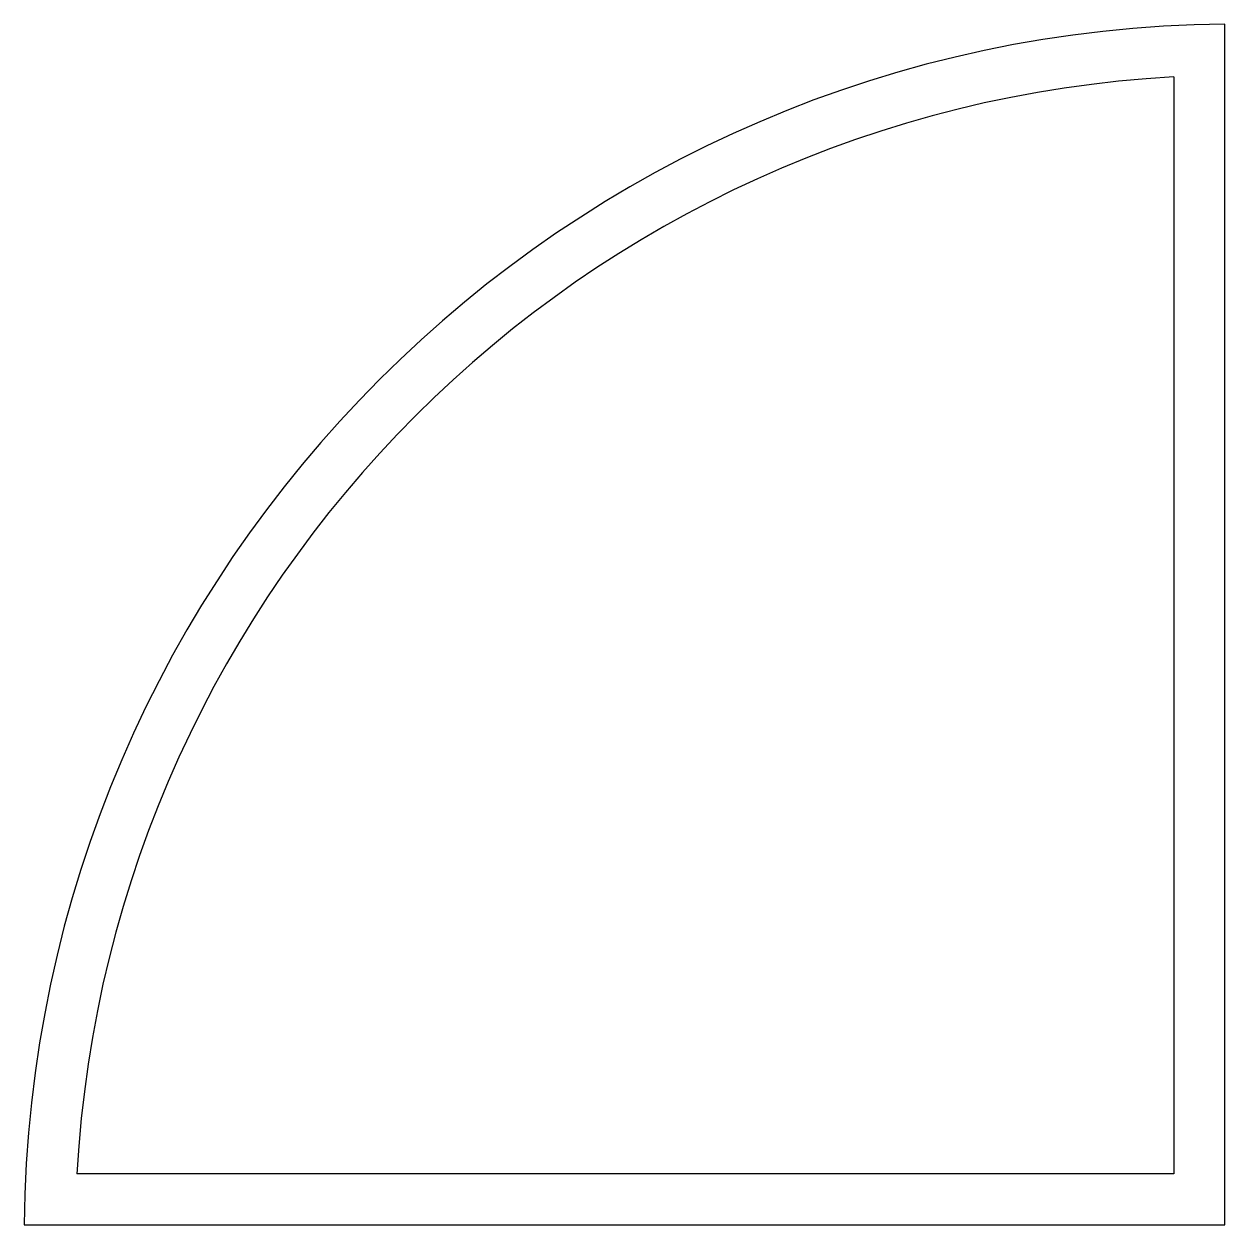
# Model space of a CAD drawing. Header units: millimetres. Extents: x 0 to 282, y 0 to 282.
import ezdxf

# ---------------------------------------------------------------- set-up
doc = ezdxf.new("R2010")
doc.units = ezdxf.units.MM

msp = doc.modelspace()

# ---------------------------------------------------------------- linework, layer by layer
for p, q in [((281.54, 0.06), (281.54, 281.54)), ((269.54, 269.14), (269.54, 12.06)), ((269.54, 12.06), (12.45, 12.06)), ((0.06, 0.06), (281.54, 0.06))]:
    msp.add_line(p, q)
for radius, start, end in [(284.5, 90.6042, 179.3958), (272.5, 93.1555, 176.8445)]:
    msp.add_arc((284.54, -2.94), radius, start, end)

doc.saveas('drawing.dxf')
